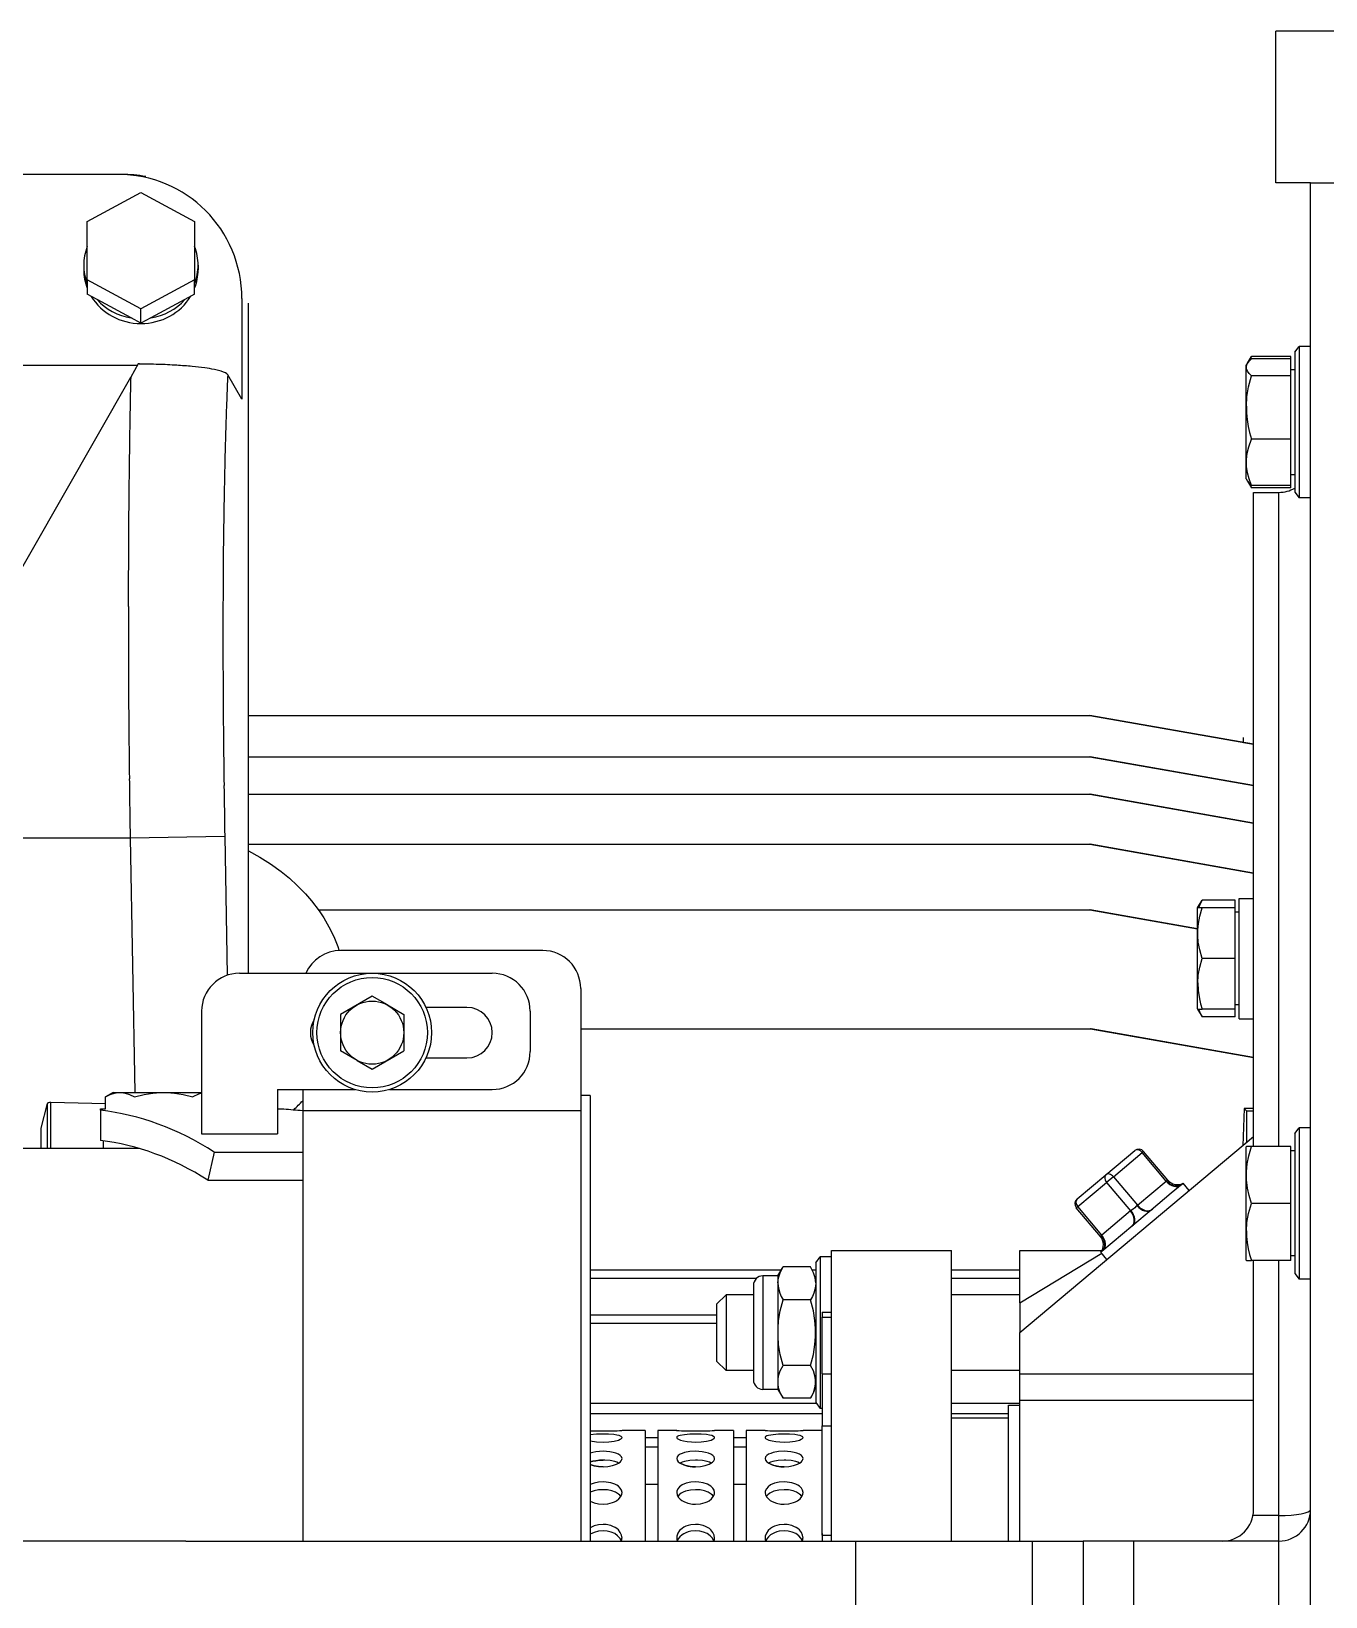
# Model space of a CAD drawing. Header units: metres. Extents: x 0 to 63075, y 0 to 44550.
# Drawn here: x 36312.7 to 36517.6, y 30242.2 to 30490 of the extents above; entities that cross this region are included whole.
import ezdxf

# ---------------------------------------------------------------- set-up
doc = ezdxf.new("R2010")
doc.units = ezdxf.units.M
doc.header["$LTSCALE"] = 75
doc.layers.add('SDM', color=7, linetype='Continuous')
doc.layers.add('SL1', color=8, linetype='Continuous')

# ---------------------------------------------------------------- blocks, each defined once
blk = doc.blocks.new('A$C24fbfe94')
at = {"layer": 'SL1'}
for p, q in [((3237.18, 1107.8), (3134.68, 1107.8)), ((3134.68, 1083.8), (3134.68, 1107.8)), ((2951.39, 1085.15), (2933.58, 1085.15)), ((2952.08, 1085.15), (2951.39, 1085.15)), ((3140.18, 1083.8), (3134.68, 1083.8)), ((3140.18, 1053.34), (3140.18, 1083.82)), ((3140.18, 1083.82), (3160.18, 1083.82)), ((2946.58, 1077.7), (2955.08, 1082.31)), ((2955.08, 1082.31), (2963.58, 1077.7)), ((2946.58, 1068.48), (2946.58, 1077.7)), ((2963.58, 1077.7), (2963.58, 1068.48)), ((2946.03, 1070.8), (2946.03, 1070.05)), ((2964.13, 1070.8), (2964.13, 1070.05)), ((2955.08, 1063.87), (2946.58, 1068.48)), ((2946.58, 1068.48), (2946.58, 1066.19)), ((2963.58, 1068.48), (2955.08, 1063.87)), ((2963.58, 1066.19), (2963.58, 1068.48)), ((2948.14, 1065.34), (2946.58, 1066.19)), ((2963.58, 1066.19), (2962.02, 1065.34)), ((2971.06, 1065.5), (2971.06, 1049.57)), ((2953.52, 1062.42), (2948.14, 1065.34)), ((2955.08, 1061.58), (2955.08, 1063.87)), ((2962.02, 1065.34), (2956.64, 1062.42)), ((2972.08, 958.7), (2972.08, 1064.79)), ((2955.08, 1061.58), (2953.52, 1062.42)), ((2956.64, 1062.42), (2955.08, 1061.58)), ((3130.21, 1055.25), (3130.83, 1056.32)), ((3137.08, 1056.32), (3130.83, 1056.32)), ((3137.08, 1055.96), (3130.83, 1055.96)), ((3137.08, 1055.96), (3137.08, 1056.32)), ((3137.08, 1053.28), (3137.08, 1055.96)), ((3137.68, 1056.99), (3138.4, 1057.93)), ((3137.68, 1056.99), (3137.68, 1038.1)), ((3140.18, 1057.93), (3138.4, 1057.93)), ((3138.4, 1057.93), (3138.4, 1037.44)), ((3140.18, 1057.93), (3138.4, 1057.93)), ((2954.54, 1054.92), (2917.7, 1054.92)), ((2954.67, 1055.14), (2953.46, 1053.03)), ((2954.83, 1055.14), (2954.67, 1055.14)), ((2966.94, 1054.21), (2966.7, 1054.26)), ((2971.06, 1049.57), (2968.82, 1053.43)), ((3130, 1054.89), (3130.21, 1055.24)), ((3130, 1048.45), (3130, 1054.89)), ((3137.08, 1053.28), (3130.83, 1053.28)), ((3137.68, 1054.24), (3137.08, 1054.24)), ((3137.68, 1054.24), (3137.08, 1054.24)), ((3137.08, 1043.24), (3137.08, 1053.28)), ((3140.18, 585.82), (3140.18, 1053.34)), ((2929.57, 1011.18), (2953.46, 1053.03)), ((3130, 1036.97), (3130, 1048.45)), ((3137.08, 1043.24), (3130.83, 1043.24)), ((3137.08, 1035.89), (3137.08, 1043.24)), ((3130, 1036.97), (3130.21, 1036.61)), ((3130.21, 1036.61), (3130.83, 1035.53)), ((3137.08, 1035.89), (3130.83, 1035.89)), ((3137.68, 1037.61), (3137.08, 1037.61)), ((3137.08, 1035.53), (3137.08, 1035.89)), ((3137.68, 1038.1), (3137.68, 1034.86)), ((3138.4, 1037.44), (3138.4, 1033.93)), ((3137.08, 1035.53), (3130.83, 1035.53)), ((3131.18, 1010.34), (3131.18, 1034.82)), ((3131.18, 1034.82), (3135.18, 1034.82)), ((3135.18, 1010.34), (3135.18, 1034.82)), ((3137.68, 1034.86), (3138.4, 1033.93)), ((3140.18, 1033.93), (3138.4, 1033.93)), ((3131.18, 931.26), (3131.18, 1010.34)), ((3135.18, 931.26), (3135.18, 1010.34)), ((2972.08, 999.52), (3105.27, 999.52)), ((3105.27, 999.52), (3131.18, 994.95)), ((3105.28, 999.52), (3105.27, 999.52)), ((3131.18, 994.95), (3105.28, 999.52)), ((3129.58, 995.23), (3129.58, 996.03)), ((3129.58, 995.23), (3131.18, 994.95)), ((2972.08, 992.97), (3105.26, 992.97)), ((3105.26, 992.97), (3131.18, 988.4)), ((3105.29, 992.97), (3105.26, 992.97)), ((3131.18, 988.41), (3105.29, 992.97)), ((2972.08, 987.04), (3105.26, 987.04)), ((3105.26, 987.04), (3131.18, 982.46)), ((3105.3, 987.04), (3105.26, 987.04)), ((3131.18, 982.48), (3105.3, 987.04)), ((2918.14, 980.15), (2953.37, 980.15)), ((2953.37, 980.15), (2968.35, 980.41)), ((2953.37, 980.15), (2954.1, 939.85)), ((2968.35, 980.41), (2968.75, 958.38)), ((2972.08, 979.11), (3105.25, 979.11)), ((3105.25, 979.11), (3131.18, 974.52)), ((3105.31, 979.11), (3105.25, 979.11)), ((3131.18, 974.54), (3105.31, 979.11)), ((3131.18, 974.54), (3105.31, 979.11)), ((3122.3, 969), (3122.32, 969.04)), ((3122.3, 957.22), (3122.3, 969)), ((3122.32, 969.04), (3123.04, 970.28)), ((3123.04, 969.04), (3122.32, 969.04)), ((3128.28, 970.28), (3123.04, 970.28)), ((3128.28, 969.04), (3123.04, 969.04)), ((3128.28, 969.04), (3128.28, 970.28)), ((3128.28, 961.04), (3128.28, 969.04)), ((3128.88, 961.04), (3128.88, 970.56)), ((3128.88, 970.56), (3131.18, 970.56)), ((3128.88, 970.56), (3131.18, 970.56)), ((2983.17, 968.74), (3105.25, 968.74)), ((3105.25, 968.74), (3122.3, 965.73)), ((3105.32, 968.74), (3105.25, 968.74)), ((3122.3, 965.75), (3105.32, 968.74)), ((3122.3, 965.74), (3105.32, 968.74)), ((3128.88, 968.35), (3128.28, 968.35)), ((3128.88, 968.35), (3128.28, 968.35)), ((3018.68, 962.3), (2986.68, 962.3)), ((3128.28, 961.04), (3123.04, 961.04)), ((3128.28, 953.04), (3128.28, 961.04)), ((3128.88, 951.51), (3128.88, 961.04)), ((2970.68, 958.7), (3010.68, 958.7)), ((3122.3, 953.07), (3122.3, 957.22)), ((2991.68, 955.07), (2986.68, 952.18)), ((2994.08, 953.69), (2991.68, 955.07)), ((3024.68, 956.3), (3024.68, 936.9)), ((2964.68, 952.7), (2964.68, 933.3)), ((2986.68, 952.18), (2986.68, 946.41)), ((2994.08, 953.69), (2996.68, 952.18)), ((2996.68, 952.18), (2996.68, 946.41)), ((3006.68, 953.3), (3000.19, 953.3)), ((3016.68, 952.7), (3016.68, 946.3)), ((3122.3, 953.07), (3122.32, 953.04)), ((3122.32, 953.04), (3123.04, 953.04)), ((3122.32, 953.04), (3123.04, 951.8)), ((3128.28, 953.04), (3123.04, 953.04)), ((3128.28, 951.8), (3123.04, 951.8)), ((3128.88, 953.72), (3128.28, 953.72)), ((3128.28, 951.8), (3128.28, 953.04)), ((3128.88, 951.51), (3131.18, 951.51)), ((3024.68, 949.93), (3105.37, 949.93)), ((3105.37, 949.93), (3131.18, 945.35)), ((3105.49, 949.93), (3105.37, 949.93)), ((3105.37, 949.93), (3131.18, 945.35)), ((3131.18, 945.39), (3105.49, 949.93)), ((3131.18, 945.39), (3105.49, 949.93)), ((2989.29, 944.91), (2986.68, 946.41)), ((2989.29, 944.91), (2991.68, 943.52)), ((2991.68, 943.52), (2996.68, 946.41)), ((3000.19, 945.3), (3006.68, 945.3)), ((2950.69, 939.85), (2949.45, 939.13)), ((2949.45, 937.24), (2949.45, 939.13)), ((2950.69, 939.85), (2964.68, 939.85)), ((2976.68, 940.3), (2976.68, 933.3)), ((2976.68, 940.3), (2988.97, 940.3)), ((2980.68, 940.3), (2980.68, 936.9)), ((2994.4, 940.3), (3010.68, 940.3)), ((3024.68, 939.34), (3024.68, 868.82)), ((3024.68, 939.34), (3024.68, 868.82)), ((3026.2, 939.34), (3024.68, 939.34)), ((3026.2, 939.34), (3026.2, 868.82)), ((2939.28, 934.16), (2940.28, 938.11)), ((2940.28, 930.97), (2940.28, 938.11)), ((2949.45, 938.05), (2940.82, 938.25)), ((2940.82, 930.97), (2940.82, 938.25)), ((2948.68, 937.01), (2948.68, 937.24)), ((2948.68, 937.24), (2949.45, 937.24)), ((2948.68, 937.01), (2948.68, 932.23)), ((2976.68, 937.24), (2977.68, 937.24)), ((3024.68, 936.9), (2980.68, 936.9)), ((2980.68, 936.9), (2980.68, 868.82)), ((3129.66, 937.28), (3129.45, 931.41)), ((3131.18, 937.28), (3129.66, 937.28)), ((3130.08, 936.87), (3129.66, 937.28)), ((3130.08, 931.94), (3130.08, 936.87)), ((3131.18, 936.87), (3130.08, 936.87)), ((2939.28, 930.97), (2939.28, 934.16)), ((2939.28, 930.97), (2939.28, 934.14)), ((3137.68, 933.33), (3138.4, 934.26)), ((3140.18, 934.26), (3138.4, 934.26)), ((3138.4, 934.26), (3138.4, 910.26)), ((2949.16, 930.97), (2949.16, 932.17)), ((2964.68, 933.3), (2976.68, 933.3)), ((3094.18, 901.82), (3131.18, 932.87)), ((3137.68, 933.33), (3137.68, 911.2)), ((2954.83, 930.97), (2921.73, 930.97)), ((2954.83, 930.97), (2949.16, 930.97)), ((2966.68, 930.4), (2965.66, 925.95)), ((2966.68, 930.4), (2980.68, 930.4)), ((3107.81, 926.81), (3112.36, 930.64)), ((3108.99, 926.5), (3113.55, 930.33)), ((3113.77, 930.51), (3113.55, 930.33)), ((3117.33, 925.81), (3113.55, 930.33)), ((3117.59, 925.96), (3113.77, 930.51)), ((3130, 931.22), (3130.03, 931.26)), ((3130, 917.97), (3130, 931.22)), ((3130.83, 931.26), (3130.03, 931.26)), ((3137.08, 931.26), (3130.83, 931.26)), ((3137.08, 922.26), (3137.08, 931.26)), ((3137.68, 930.58), (3137.08, 930.58)), ((3103.25, 922.99), (3107.81, 926.81)), ((2965.66, 925.95), (2980.68, 925.95)), ((3103.35, 921.77), (3107.91, 925.59)), ((3108.99, 926.5), (3107.91, 925.59)), ((3107.91, 925.59), (3111.69, 921.08)), ((3108.99, 926.5), (3112.78, 921.99)), ((3112.78, 921.99), (3117.33, 925.81)), ((3117.39, 925.86), (3117.33, 925.81)), ((3119.87, 925.33), (3118.12, 923.87)), ((3120.03, 925.47), (3119.87, 925.33)), ((3121, 924.32), (3120.03, 925.47)), ((3103.12, 921.58), (3103.35, 921.77)), ((3107.14, 917.26), (3103.35, 921.77)), ((3112.78, 921.99), (3112.71, 921.94)), ((3118.12, 923.87), (3114.96, 921.21)), ((3137.08, 922.26), (3130.83, 922.26)), ((3137.08, 913.26), (3137.08, 922.26)), ((3106.94, 917.03), (3103.12, 921.58)), ((3111.69, 921.08), (3107.14, 917.26)), ((3111.76, 921.13), (3111.69, 921.08)), ((3114.96, 921.21), (3112.08, 918.8)), ((3107.14, 917.26), (3107.08, 917.21)), ((3112.08, 918.8), (3107.17, 914.67)), ((3130, 913.3), (3130, 917.97)), ((3064.38, 905.03), (3064.38, 914.82)), ((3064.38, 914.82), (3083.38, 914.82)), ((3083.38, 905.03), (3083.38, 914.82)), ((3094.18, 906.53), (3094.18, 914.82)), ((3094.18, 914.82), (3107.19, 914.82)), ((3094.18, 906.53), (3107.14, 914.38)), ((3107.17, 914.67), (3107.01, 914.54)), ((3107.97, 913.39), (3107.01, 914.54)), ((3055.88, 910.8), (3056.7, 912.21)), ((3061.07, 912.21), (3056.7, 912.21)), ((3061.88, 912.88), (3062.6, 913.82)), ((3061.88, 912.88), (3061.88, 892.24)), ((3062.6, 913.82), (3062.6, 891.43)), ((3064.38, 913.82), (3062.6, 913.82)), ((3130, 913.3), (3130.03, 913.26)), ((3130.03, 913.26), (3130.83, 913.26)), ((3137.08, 913.26), (3130.83, 913.26)), ((3131.18, 873.82), (3131.18, 913.26)), ((3135.18, 872.87), (3135.18, 913.26)), ((3137.68, 913.95), (3137.08, 913.95)), ((3056.42, 911.73), (3026.2, 911.73)), ((3052.49, 910.4), (3026.2, 910.4)), ((3053.51, 910.8), (3053.51, 909.7)), ((3055.88, 910.8), (3053.51, 910.8)), ((3053.51, 909.7), (3053.51, 892.84)), ((3055.88, 910.8), (3055.88, 909.7)), ((3055.88, 909.7), (3055.88, 892.84)), ((3061.88, 911.73), (3061.33, 911.73)), ((3061.88, 910.4), (3061.79, 910.4)), ((3061.87, 909.72), (3061.88, 909.7)), ((3094.18, 911.73), (3083.38, 911.73)), ((3094.18, 910.4), (3083.38, 910.4)), ((3137.68, 911.2), (3138.4, 910.26)), ((3140.18, 910.26), (3138.4, 910.26)), ((3046.18, 906.32), (3047.68, 907.82)), ((3047.68, 907.82), (3047.68, 901.79)), ((3052.01, 907.82), (3047.68, 907.82)), ((3052.01, 909.3), (3052.01, 908.38)), ((3052.01, 908.38), (3052.01, 894.34)), ((3061.07, 907.02), (3056.7, 907.02)), ((3094.18, 907.82), (3083.38, 907.82)), ((3046.18, 904.6), (3026.2, 904.6)), ((3046.18, 906.32), (3046.18, 901.8)), ((3062.87, 905.08), (3062.87, 904.27)), ((3062.87, 905.08), (3064.38, 905.08)), ((3064.38, 868.82), (3064.38, 905.03)), ((3083.38, 868.82), (3083.38, 905.03)), ((3094.18, 906.53), (3094.18, 901.82)), ((3046.18, 903.24), (3026.2, 903.24)), ((3062.87, 895.27), (3062.87, 904.27)), ((3062.87, 904.27), (3064.38, 904.27)), ((3046.18, 901.8), (3046.18, 897.32)), ((3047.68, 901.79), (3047.68, 895.82)), ((3094.18, 895.29), (3094.18, 901.82)), ((3046.18, 897.32), (3047.68, 895.82)), ((3052.01, 895.82), (3047.68, 895.82)), ((3061.07, 896.62), (3056.7, 896.62)), ((3062.87, 895.27), (3064.38, 895.27)), ((3062.87, 895.27), (3062.87, 887.08)), ((3094.18, 895.82), (3083.38, 895.82)), ((3094.18, 891.12), (3094.18, 895.29)), ((3094.18, 895.29), (3131.18, 895.29)), ((3055.88, 892.84), (3053.51, 892.84)), ((3055.88, 892.84), (3056.7, 891.43)), ((3061.87, 893.92), (3061.88, 893.94)), ((3061.88, 892.24), (3061.88, 890.76)), ((3026.2, 890.64), (3061.97, 890.64)), ((3061.07, 891.43), (3056.7, 891.43)), ((3061.88, 890.76), (3062.6, 889.82)), ((3062.6, 891.43), (3062.6, 889.82)), ((3062.87, 889.82), (3062.6, 889.82)), ((3083.38, 890.64), (3094.18, 890.64)), ((3092.38, 883.53), (3092.38, 890.32)), ((3092.38, 890.32), (3094.18, 890.32)), ((3094.18, 891.12), (3131.18, 891.12)), ((3094.18, 868.82), (3094.18, 891.12)), ((3026.2, 889.01), (3062.86, 889.01)), ((3062.87, 869.76), (3062.87, 887.08)), ((3062.87, 887.08), (3064.38, 887.08)), ((3083.38, 889.01), (3092.38, 889.01)), ((3083.38, 888.32), (3092.38, 888.32)), ((3034.87, 886.34), (3031.22, 886.34)), ((3034.87, 886.34), (3034.87, 886.32)), ((3034.87, 886.32), (3034.87, 868.82)), ((3036.87, 885.14), (3034.87, 885.14)), ((3036.87, 886.34), (3036.87, 886.32)), ((3039.87, 886.34), (3036.87, 886.34)), ((3036.87, 886.32), (3036.87, 868.82)), ((3048.87, 886.34), (3045.87, 886.34)), ((3048.87, 886.34), (3048.87, 886.32)), ((3048.87, 886.32), (3048.87, 868.82)), ((3050.87, 885.14), (3048.87, 885.14)), ((3050.87, 886.34), (3050.87, 886.32)), ((3053.87, 886.34), (3050.87, 886.34)), ((3050.87, 886.32), (3050.87, 868.82)), ((3062.87, 886.34), (3059.87, 886.34)), ((3036.87, 883.69), (3034.86, 883.69)), ((3050.87, 883.69), (3048.86, 883.69)), ((3092.38, 868.82), (3092.38, 883.53)), ((3034.87, 877.82), (3036.87, 877.82)), ((3048.87, 877.82), (3050.87, 877.82)), ((3135.18, 872.87), (3131.09, 872.87)), ((3135.18, 868.82), (3135.18, 872.87)), ((3062.87, 870), (3062.87, 868.82)), ((3062.87, 869.76), (3064.38, 869.76)), ((2962.18, 868.82), (2907.18, 868.82)), ((2962.18, 868.82), (3068.18, 868.82)), ((3062.18, 868.82), (3068.18, 868.82)), ((3068.18, 868.82), (3068.18, 835.32)), ((3068.18, 868.82), (3068.18, 834.32)), ((3068.18, 868.82), (3096.18, 868.82)), ((3096.18, 834.32), (3096.18, 868.82)), ((3096.18, 868.82), (3104.18, 868.82)), ((3104.18, 868.82), (3104.18, 805.82)), ((3112.18, 868.82), (3104.18, 868.82)), ((3135.18, 868.82), (3112.18, 868.82)), ((3112.18, 868.82), (3112.18, 804.82)), ((3135.18, 804.82), (3135.18, 868.82))]:
    blk.add_line(p, q, dxfattribs=at)
for points in [[(3130.21, 1055.24), (3130.46, 1055.59), (3130.83, 1055.96)], [(3130.03, 1048.46), (3130.12, 1049.94), (3130.38, 1051.51), (3130.83, 1053.28)], [(3130.83, 1053.28), (3130.45, 1053.66), (3130.2, 1054.01), (3130.05, 1054.39), (3130.04, 1054.76), (3130.16, 1055.15), (3130.21, 1055.24)], [(3130.03, 1048.46), (3130.05, 1047.42), (3130.15, 1046.36), (3130.33, 1045.24), (3130.54, 1044.28), (3130.83, 1043.24)], [(3130.83, 1035.89), (3130.45, 1036.94), (3130.2, 1037.89), (3130.05, 1038.94), (3130.04, 1039.96), (3130.16, 1041), (3130.41, 1042.05), (3130.83, 1043.24)], [(3130.21, 1036.61), (3130.46, 1036.27), (3130.83, 1035.89)], [(2972.08, 978.07), (2973.88, 977.09), (2975.6, 976), (2977.25, 974.82), (2978.59, 973.74), (2979.82, 972.61), (2981.13, 971.27), (2982.07, 970.19), (2983.29, 968.59), (2984.03, 967.47), (2984.83, 966.07), (2985.6, 964.5), (2986.23, 962.95), (2986.41, 962.43)], [(3123.04, 961.04), (3122.64, 962.42), (3122.42, 963.64), (3122.33, 964.63), (3122.34, 965.6), (3122.44, 966.6), (3122.67, 967.75), (3123.04, 969.04)], [(3122.49, 969.04), (3122.64, 969.47), (3123.04, 970.28)], [(3122.33, 957.2), (3122.41, 958.38), (3122.64, 959.64), (3123.04, 961.04)], [(3122.33, 957.2), (3122.38, 955.96), (3122.59, 954.64), (3122.78, 953.87), (3123.04, 953.04)], [(3123.04, 951.8), (3122.71, 952.45), (3122.49, 953.04)], [(2949.45, 939.13), (2950.21, 939.51), (2950.89, 939.74), (2951.47, 939.83), (2952.03, 939.83), (2952.6, 939.74), (2953.29, 939.52), (2954.07, 939.13)], [(2954.07, 939.13), (2955.6, 939.51), (2956.96, 939.74), (2958.11, 939.83), (2959.23, 939.83), (2960.38, 939.74), (2961.75, 939.52), (2963.3, 939.13)], [(2964.68, 939.72), (2964.19, 939.56), (2963.3, 939.13)], [(3130.83, 922.26), (3130.45, 923.55), (3130.2, 924.71), (3130.05, 926), (3130.04, 927.25), (3130.16, 928.52), (3130.41, 929.81), (3130.83, 931.26)], [(3112.71, 921.94), (3112.6, 921.83), (3112.37, 921.59), (3112.11, 921.38), (3111.85, 921.2), (3111.76, 921.13)], [(3130.03, 917.95), (3130.12, 919.27), (3130.38, 920.68), (3130.83, 922.26)], [(3130.03, 917.95), (3130.05, 917.02), (3130.15, 916.06), (3130.33, 915.06), (3130.54, 914.2), (3130.83, 913.26)], [(3055.9, 909.72), (3055.99, 910.48), (3056.25, 911.29), (3056.7, 912.21)], [(3061.87, 909.72), (3061.78, 910.48), (3061.52, 911.29), (3061.07, 912.21)], [(3055.9, 909.72), (3055.92, 909.18), (3056.02, 908.64), (3056.2, 908.06), (3056.41, 907.56), (3056.7, 907.02)], [(3061.87, 909.72), (3061.85, 909.18), (3061.75, 908.64), (3061.57, 908.06), (3061.36, 907.56), (3061.07, 907.02)], [(3056.7, 896.62), (3056.26, 898.38), (3056.01, 899.94), (3055.91, 901.21), (3055.91, 902.45), (3056.01, 903.72), (3056.27, 905.27), (3056.7, 907.02)], [(3061.07, 896.62), (3061.5, 898.38), (3061.76, 899.94), (3061.86, 901.21), (3061.86, 902.45), (3061.76, 903.72), (3061.5, 905.27), (3061.07, 907.02)], [(3056.7, 891.43), (3056.26, 892.31), (3056.01, 893.09), (3055.91, 893.72), (3055.91, 894.34), (3056.01, 894.98), (3056.27, 895.75), (3056.7, 896.62)], [(3061.07, 891.43), (3061.5, 892.31), (3061.76, 893.09), (3061.86, 893.72), (3061.86, 894.34), (3061.76, 894.98), (3061.5, 895.75), (3061.07, 896.62)], [(3061.87, 893.92), (3061.78, 893.16), (3061.52, 892.35), (3061.07, 891.43)], [(3028.22, 885.75), (3027.16, 885.72), (3026.2, 885.63)], [(3026.2, 884.7), (3027.16, 884.55), (3028.22, 884.5)], [(3031.22, 885.21), (3031.21, 885.25), (3031.16, 885.33), (3031.07, 885.4), (3030.76, 885.52), (3030.39, 885.6), (3029.93, 885.67), (3029.1, 885.73), (3028.22, 885.75)], [(3028.22, 884.5), (3029.12, 884.54), (3029.96, 884.65), (3030.66, 884.82), (3030.93, 884.93), (3031.12, 885.05), (3031.19, 885.13), (3031.22, 885.21)], [(3042.87, 885.75), (3041.96, 885.73), (3041.12, 885.66), (3040.42, 885.55), (3040.16, 885.47), (3039.97, 885.37), (3039.9, 885.3), (3039.87, 885.21)], [(3039.87, 885.21), (3039.87, 885.16), (3039.95, 885.06), (3040.15, 884.93), (3040.46, 884.81), (3040.96, 884.68), (3041.55, 884.58), (3042.2, 884.52), (3042.87, 884.5)], [(3045.87, 885.21), (3045.86, 885.25), (3045.81, 885.33), (3045.72, 885.4), (3045.41, 885.52), (3045.04, 885.6), (3044.58, 885.67), (3043.75, 885.73), (3042.87, 885.75)], [(3042.87, 884.5), (3043.77, 884.54), (3044.61, 884.65), (3045.31, 884.82), (3045.58, 884.93), (3045.77, 885.05), (3045.84, 885.13), (3045.87, 885.21)], [(3056.87, 885.75), (3055.96, 885.73), (3055.12, 885.66), (3054.42, 885.55), (3054.16, 885.47), (3053.97, 885.37), (3053.9, 885.3), (3053.87, 885.21)], [(3053.87, 885.21), (3053.87, 885.16), (3053.95, 885.06), (3054.15, 884.93), (3054.46, 884.81), (3054.96, 884.68), (3055.55, 884.58), (3056.2, 884.52), (3056.87, 884.5)], [(3059.87, 885.21), (3059.86, 885.25), (3059.81, 885.33), (3059.72, 885.4), (3059.41, 885.52), (3059.04, 885.6), (3058.58, 885.67), (3057.75, 885.73), (3056.87, 885.75)], [(3056.87, 884.5), (3057.77, 884.54), (3058.61, 884.65), (3059.31, 884.82), (3059.58, 884.93), (3059.77, 885.05), (3059.84, 885.13), (3059.87, 885.21)], [(3028.22, 883.03), (3027.63, 883.01), (3027.07, 882.94), (3026.62, 882.86), (3026.2, 882.75)], [(3031.22, 881.89), (3031.15, 882.14), (3030.95, 882.37), (3030.65, 882.57), (3030.26, 882.74), (3029.8, 882.86), (3029.27, 882.96), (3028.22, 883.03)], [(3042.87, 883.03), (3041.96, 882.98), (3041.12, 882.82), (3040.75, 882.71), (3040.42, 882.57), (3040.12, 882.37), (3039.93, 882.14), (3039.87, 881.89)], [(3045.87, 881.89), (3045.8, 882.14), (3045.6, 882.37), (3045.3, 882.57), (3044.91, 882.74), (3044.45, 882.86), (3043.92, 882.96), (3042.87, 883.03)], [(3056.87, 883.03), (3055.96, 882.98), (3055.12, 882.82), (3054.75, 882.71), (3054.42, 882.57), (3054.12, 882.37), (3053.93, 882.14), (3053.87, 881.89)], [(3059.87, 881.89), (3059.8, 882.14), (3059.6, 882.37), (3059.3, 882.57), (3058.91, 882.74), (3058.45, 882.86), (3057.92, 882.96), (3056.87, 883.03)], [(3026.2, 881.36), (3026.62, 881.47), (3027.07, 881.55), (3027.63, 881.62), (3028.22, 881.64)], [(3028.22, 881.64), (3027.63, 881.62), (3027.07, 881.55), (3026.62, 881.47), (3026.2, 881.36)], [(3028.22, 880.58), (3027.5, 880.62), (3026.82, 880.74), (3026.2, 880.94)], [(3026.2, 880.94), (3026.82, 880.74), (3027.5, 880.62), (3028.22, 880.58)], [(3028.22, 880.58), (3028.98, 880.63), (3029.71, 880.77), (3030.35, 880.99), (3030.65, 881.15), (3030.9, 881.33), (3031.08, 881.51), (3031.18, 881.71), (3031.22, 881.89)], [(3030.68, 881.16), (3030.4, 881.3), (3030.07, 881.41), (3029.33, 881.56), (3028.52, 881.63), (3028.22, 881.64)], [(3039.87, 881.89), (3039.93, 881.62), (3040.13, 881.37), (3040.43, 881.14), (3040.99, 880.89), (3041.65, 880.7), (3042.37, 880.6), (3042.87, 880.58)], [(3042.87, 881.64), (3041.95, 881.58), (3041.1, 881.43), (3040.72, 881.31), (3040.4, 881.16)], [(3042.87, 880.58), (3042.03, 880.64), (3041.24, 880.8), (3040.88, 880.92), (3040.4, 881.17)], [(3042.87, 880.58), (3043.63, 880.63), (3044.36, 880.77), (3045, 880.99), (3045.3, 881.15), (3045.55, 881.33), (3045.73, 881.51), (3045.84, 881.71), (3045.87, 881.89)], [(3045.33, 881.16), (3045.05, 881.3), (3044.72, 881.41), (3043.98, 881.56), (3043.17, 881.63), (3042.87, 881.64)], [(3053.87, 881.89), (3053.93, 881.62), (3054.13, 881.37), (3054.43, 881.14), (3054.99, 880.89), (3055.65, 880.7), (3056.37, 880.6), (3056.87, 880.58)], [(3056.87, 881.64), (3055.95, 881.58), (3055.1, 881.43), (3054.72, 881.31), (3054.4, 881.16)], [(3056.87, 880.58), (3056.03, 880.64), (3055.24, 880.8), (3054.88, 880.92), (3054.4, 881.17)], [(3056.87, 880.58), (3057.63, 880.63), (3058.36, 880.77), (3059, 880.99), (3059.3, 881.15), (3059.55, 881.33), (3059.73, 881.51), (3059.83, 881.71), (3059.87, 881.89)], [(3059.33, 881.16), (3059.05, 881.3), (3058.72, 881.41), (3057.98, 881.56), (3057.17, 881.63), (3056.87, 881.64)], [(3028.22, 878.19), (3027.5, 878.15), (3026.82, 878), (3026.2, 877.77)], [(3031.22, 876.5), (3031.15, 876.87), (3030.95, 877.21), (3030.64, 877.51), (3030.38, 877.68), (3030.09, 877.83), (3029.43, 878.05), (3028.7, 878.17), (3028.22, 878.19)], [(3042.87, 878.19), (3042.1, 878.14), (3041.37, 877.98), (3040.73, 877.7), (3040.34, 877.43), (3040.06, 877.11), (3039.9, 876.75), (3039.87, 876.5)], [(3045.87, 876.5), (3045.8, 876.87), (3045.6, 877.21), (3045.29, 877.51), (3045.03, 877.68), (3044.74, 877.83), (3044.08, 878.05), (3043.35, 878.17), (3042.87, 878.19)], [(3056.87, 878.19), (3056.1, 878.14), (3055.37, 877.98), (3054.73, 877.7), (3054.34, 877.43), (3054.06, 877.11), (3053.9, 876.75), (3053.87, 876.5)], [(3059.87, 876.5), (3059.8, 876.87), (3059.6, 877.21), (3059.29, 877.51), (3059.03, 877.68), (3058.74, 877.83), (3058.08, 878.05), (3057.35, 878.17), (3056.87, 878.19)], [(3028.22, 876.96), (3027.5, 876.91), (3026.82, 876.77), (3026.2, 876.54)], [(3026.2, 875.15), (3026.81, 874.89), (3027.5, 874.72), (3028.22, 874.67)], [(3031.03, 875.88), (3030.87, 876.07), (3030.68, 876.25), (3030.2, 876.55), (3029.63, 876.77), (3028.94, 876.91), (3028.22, 876.96)], [(3028.22, 874.67), (3028.98, 874.73), (3029.71, 874.92), (3030.04, 875.06), (3030.35, 875.22), (3030.74, 875.52), (3031.02, 875.87), (3031.18, 876.24), (3031.22, 876.5)], [(3039.87, 876.5), (3039.93, 876.13), (3040.13, 875.77), (3040.44, 875.44), (3040.69, 875.25), (3040.99, 875.08), (3041.65, 874.83), (3042.38, 874.69), (3042.87, 874.67)], [(3042.87, 876.96), (3042.04, 876.9), (3041.26, 876.71), (3040.91, 876.57), (3040.6, 876.4), (3040.29, 876.15), (3040.05, 875.88)], [(3045.68, 875.88), (3045.52, 876.07), (3045.33, 876.25), (3044.85, 876.55), (3044.28, 876.77), (3043.59, 876.91), (3042.87, 876.96)], [(3042.87, 874.67), (3043.63, 874.73), (3044.36, 874.92), (3044.69, 875.06), (3045, 875.22), (3045.39, 875.52), (3045.67, 875.87), (3045.83, 876.24), (3045.87, 876.5)], [(3053.87, 876.5), (3053.93, 876.13), (3054.13, 875.77), (3054.44, 875.44), (3054.69, 875.25), (3054.99, 875.08), (3055.65, 874.83), (3056.38, 874.69), (3056.87, 874.67)], [(3056.87, 876.96), (3056.04, 876.9), (3055.26, 876.71), (3054.91, 876.57), (3054.6, 876.4), (3054.29, 876.15), (3054.05, 875.88)], [(3059.68, 875.88), (3059.52, 876.07), (3059.33, 876.25), (3058.85, 876.55), (3058.28, 876.77), (3057.59, 876.91), (3056.87, 876.96)], [(3056.87, 874.67), (3057.63, 874.73), (3058.36, 874.92), (3058.69, 875.06), (3059, 875.22), (3059.39, 875.52), (3059.67, 875.87), (3059.83, 876.24), (3059.87, 876.5)], [(3028.22, 871.46), (3027.5, 871.4), (3026.81, 871.22), (3026.2, 870.91)], [(3028.22, 870.45), (3027.5, 870.38), (3026.81, 870.2), (3026.2, 869.9)], [(3031.22, 869.29), (3031.15, 869.76), (3030.95, 870.19), (3030.64, 870.58), (3030.39, 870.8), (3030.12, 870.98), (3029.78, 871.15), (3029.43, 871.28), (3028.69, 871.44), (3028.22, 871.46)], [(3031.12, 868.82), (3030.89, 869.28), (3030.53, 869.67), (3030.06, 870), (3029.49, 870.24), (3028.87, 870.4), (3028.22, 870.45)], [(3042.87, 871.46), (3042.09, 871.39), (3041.71, 871.3), (3041.34, 871.17), (3041.02, 871.02), (3040.73, 870.83), (3040.34, 870.48), (3040.06, 870.07), (3039.9, 869.62), (3039.87, 869.29)], [(3042.87, 870.45), (3042.09, 870.37), (3041.7, 870.28), (3041.33, 870.15), (3041.01, 869.99), (3040.72, 869.8), (3040.39, 869.52), (3040.13, 869.19), (3039.96, 868.82)], [(3045.87, 869.29), (3045.8, 869.76), (3045.6, 870.19), (3045.29, 870.58), (3045.04, 870.8), (3044.77, 870.98), (3044.43, 871.15), (3044.08, 871.28), (3043.34, 871.44), (3042.87, 871.46)], [(3045.77, 868.82), (3045.54, 869.28), (3045.18, 869.67), (3044.71, 870), (3044.14, 870.24), (3043.52, 870.4), (3042.87, 870.45)], [(3056.87, 871.46), (3056.09, 871.39), (3055.71, 871.3), (3055.34, 871.17), (3055.02, 871.02), (3054.73, 870.83), (3054.34, 870.48), (3054.06, 870.07), (3053.9, 869.62), (3053.87, 869.29)], [(3056.87, 870.45), (3056.09, 870.37), (3055.7, 870.28), (3055.33, 870.15), (3055.01, 869.99), (3054.72, 869.8), (3054.39, 869.52), (3054.13, 869.19), (3053.96, 868.82)], [(3059.87, 869.29), (3059.8, 869.76), (3059.6, 870.19), (3059.29, 870.58), (3059.05, 870.8), (3058.77, 870.98), (3058.43, 871.15), (3058.08, 871.28), (3057.34, 871.44), (3056.87, 871.46)], [(3059.77, 868.82), (3059.54, 869.28), (3059.18, 869.67), (3058.71, 870), (3058.14, 870.24), (3057.52, 870.4), (3056.87, 870.45)]]:
    blk.add_lwpolyline(points, dxfattribs=at)
for radius in [9.4, 8.74, 5]:
    blk.add_circle((2991.68, 949.3), radius, dxfattribs=at)
for centre, radius, start, end in [((2952.04, 1064.06), 21.09, 79.5783, 89.8999), ((3137.47, 1052.45), 7.69, 149.8004, 155.9413), ((2953.56, 926.86), 128.28, 88.0841, 89.4361), ((2954.51, 953.71), 101.42, 86.477, 88.1134), ((2956.3, 981.54), 73.53, 84.6128, 86.5364), ((2958.83, 1007.91), 47.04, 82.2344, 84.6561), ((2961.84, 1029.73), 25.01, 78.7775, 82.3154), ((2964.8, 1044.15), 10.29, 73.109, 77.9772), ((3447.69, 1031.34), 479.38, 177.3595, 177.8345), ((4005.9, 1027.83), 1052.74, 178.6279, 178.81669), ((4169.33, 1024.51), 1216.2, 178.81932, 179.1013), ((3575.39, 1026.5), 607.17, 177.83332, 178.25941), ((4376.87, 1021.23), 1423.76, 179.10058, 179.35443), ((3717.49, 1022.16), 749.34, 178.25775, 178.62808), ((3867.32, 1018.56), 899.21, 178.62688, 178.95482), ((4582.95, 1018.9), 1629.86, 179.35388, 179.58586), ((3137.47, 1039.4), 7.69, 204.0597, 210.1998), ((4020.64, 1015.74), 1052.56, 178.95393, 179.24919), ((3135.18, 1039.82), 5, 270.0001, 299.9998), ((4781.09, 1017.45), 1828, 179.58543, 179.80032), ((4172.88, 1013.73), 1204.82, 179.24852, 179.51835), ((4964.48, 1016.8), 2011.4, 179.79995, 180.00159), ((4319.14, 1012.49), 1351.08, 179.51781, 179.76781), ((5144.46, 1016.82), 2191.37, 180.00193, 180.23471), ((4455.35, 1011.93), 1487.29, 179.76736, 180.00181), ((4587.78, 1011.94), 1619.72, 180.00218, 180.27294), ((5303.66, 1017.45), 2350.58, 180.23427, 180.4564), ((4705.73, 1012.49), 1737.67, 180.27241, 180.53078), ((5415.02, 1018.32), 2461.94, 180.45599, 180.67139), ((4788.11, 1013.24), 1820.05, 180.53032, 180.78084), ((5472.22, 1018.97), 2519.15, 180.67102, 180.88314), ((4830.6, 1013.8), 1862.55, 180.78041, 181.02711), ((2986.68, 956.3), 6, 90, 156.4219), ((3018.68, 956.3), 6, 0, 90), ((2970.68, 952.7), 6, 90, 180), ((3010.68, 952.7), 6, 0, 90), ((2985.9, 949.3), 4, 147.0322, 212.9678), ((3006.68, 949.3), 4, 270, 90), ((3010.68, 946.3), 6, 270, 0), ((2987.8, 1041.42), 104.67, 264.4541, 266.1004), ((2958.71, 958.94), 29.99, 313.2493, 317.1105), ((3113.01, 929.87), 1, 40, 130), ((3117.72, 925.45), 0.528, 104.4715, 129.147), ((3119.12, 927.25), 2, 219.9999, 297.009), ((3103.89, 922.22), 1, 130, 220), ((3107.42, 916.81), 0.528, 130.8518, 155.529), ((3105.41, 915.74), 2, 322.991, 40.0001), ((3053.51, 909.3), 1.5, 90, 180), ((3053.51, 894.34), 1.5, 180, 270), ((3028.22, 937.76), 51.51, 267.7603, 269.9991), ((3028.22, 937.75), 51.5, 267.7601, 269.9992), ((3028.21, 937.85), 51.6, 270.003, 273.3352), ((3042.87, 937.85), 51.6, 266.6648, 269.997), ((3042.86, 937.85), 51.6, 270.003, 273.3352), ((3056.87, 937.85), 51.6, 266.6648, 269.997), ((3056.86, 937.85), 51.6, 270.003, 273.3352), ((3126.18, 873.82), 5, 270, 0), ((3135.18, 873.82), 5, 270, 0), ((3029.5, 869.3), 1.71, 343.8568, 359.8898), ((3041.58, 869.3), 1.71, 180.1105, 196.1432), ((3044.15, 869.3), 1.71, 343.8568, 359.8898), ((3055.58, 869.3), 1.71, 180.1105, 196.1432), ((3058.15, 869.3), 1.71, 343.8568, 359.8898)]:
    blk.add_arc(centre, radius, start, end, dxfattribs=at)
for centre, major_axis, ratio, start_param, end_param in [((2951.03, 1065.15), (14.81, 13.72), 0.982206, 5.54498, 7.097876), ((2955.08, 1070.8), (-9.05, 0), 0.939693, 5.932759, 6.283185), ((2955.08, 1070.8), (-9.05, 0), 0.939693, 3.141593, 3.492019), ((2955.08, 1070.8), (-9.05, 0), 0.939693, 0, 0.350426), ((2955.08, 1070.8), (-9.05, 0), 0.939693, 2.791167, 3.141593), ((2955.08, 1070.05), (9.05, 0), 0.939693, 3.141593, 3.491912), ((2955.08, 1070.05), (9.05, 0), 0.939693, 5.932759, 6.283185), ((2955.08, 1070.05), (9.05, 0), 0.939693, 3.658384, 4.712389), ((2955.08, 1070.05), (9.05, 0), 0.939693, 4.712389, 5.766394), ((2955.08, 1070.8), (-9.05, 0), 0.939693, 0.696771, 1.397624), ((2955.08, 1070.8), (-9.05, 0), 0.939693, 1.743969, 2.444821), ((2952.08, 1062.74), (20, 0), 0.939693, 0, 0.000573), ((2946.35, 1052.71), (22.51, 0.58), 0.107809, 0.058916, 0.307385), ((2940.78, 938.1), (0.5, 0), 0.309017, 1.493065, 3.063861), ((2944.54, 834.28), (0.01, -102.96), 0.600111, 2.774953, 3.074376), ((2939.78, 934.14), (0.5, 0), 0.309017, 3.063861, 3.141656), ((2944.54, 834.28), (0.01, -98.2), 0.600108, 2.774955, 3.071115), ((3113.01, 929.87), (-0.643, 0.766), 0.707107, 4.712389, 6.283185), ((3108.45, 926.05), (-0.643, 0.766), 0.707107, 0, 1.570796), ((3108.45, 926.05), (0.643, -0.766), 0.707107, 1.570796, 3.141593), ((3118.42, 926.72), (1.29, -1.53), 0.707107, 4.712389, 6.283185), ((3118.59, 926.86), (1.29, -1.53), 0.780229, 4.712389, 6.283185), ((3103.89, 922.22), (-0.643, 0.766), 0.707107, 0, 1.570796), ((3113.67, 922.74), (1.29, -1.53), 0.625493, 4.712389, 6.283185), ((3113.86, 922.9), (1.29, -1.53), 0.707107, 4.712389, 6.283185), ((3110.61, 920.17), (1.29, -1.53), 0.707107, 0, 1.570796), ((3110.8, 920.33), (1.29, -1.53), 0.625493, 0, 1.570796), ((3105.88, 916.21), (1.29, -1.53), 0.780229, 0, 1.570796), ((3106.05, 916.35), (1.29, -1.53), 0.707107, 0, 1.570796), ((3135.18, 873.82), (5, 0), 0.190244, 4.712389, 6.283185)]:
    blk.add_ellipse(centre, major_axis=major_axis, ratio=ratio, start_param=start_param, end_param=end_param, dxfattribs=at)

msp = doc.modelspace()

# ---------------------------------------------------------------- block references
at = {"layer": 'SDM'}
msp.add_blockref('A$C24fbfe94', (33375.01, 29382.2), dxfattribs=at)

doc.saveas('drawing.dxf')
